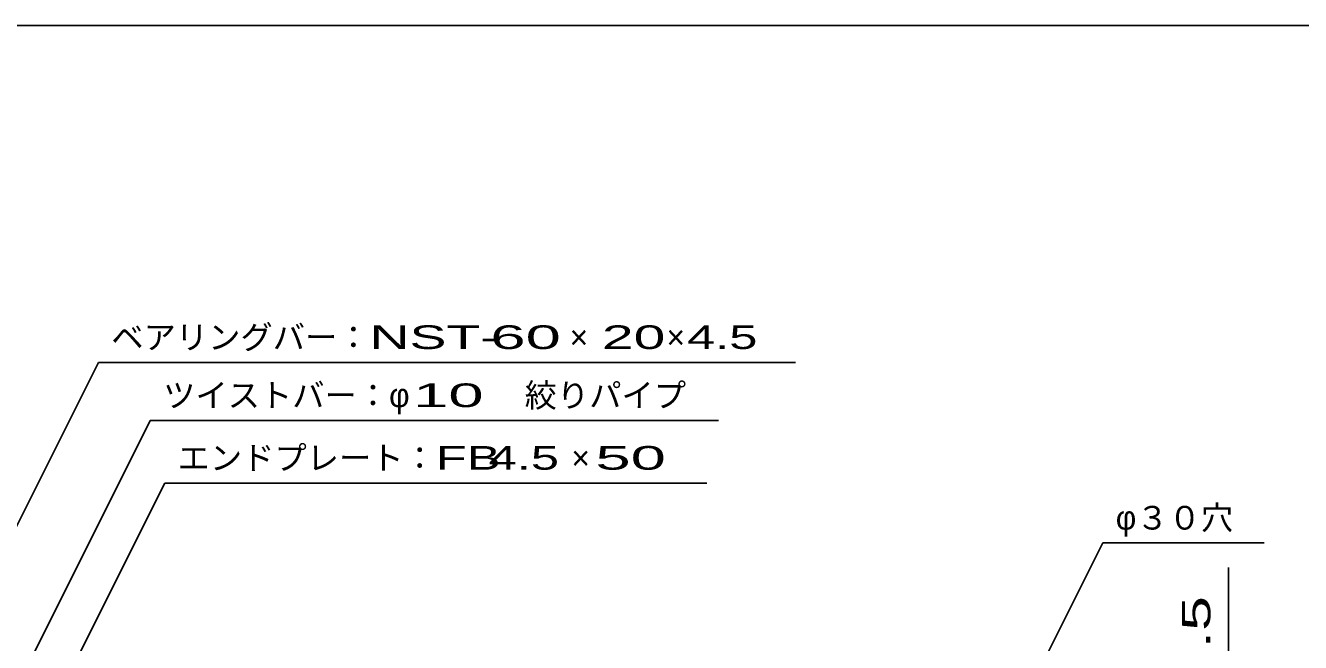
# Model space of a CAD drawing. Units: millimetres, scale not verified. Extents: x -1820 to 1731, y -1282 to 1054.
# Drawn here: x -1167 to -179, y 575 to 1054 of the extents above; entities that cross this region are included whole.
import ezdxf
from ezdxf.enums import TextEntityAlignment as Align

# ---------------------------------------------------------------- set-up
doc = ezdxf.new("R2010")
doc.units = ezdxf.units.MM
doc.header["$LTSCALE"] = 10
doc.layers.add('0_2', color=150, linetype='Continuous', lineweight=25)
doc.layers.add('22', color=2, linetype='Continuous', lineweight=25)
doc.styles.add('ベクトル', font='')
doc.styles.get('ベクトル').set_extended_font_data('ベクトル')

msp = doc.modelspace()

# ---------------------------------------------------------------- linework, layer by layer
at = {"layer": '0_2'}
msp.add_line((-1729, 1053.5), (1731, 1053.5), dxfattribs=at)
at = {"layer": '22', "color": 4}
for p, q in [((-1328, 357), (-1110.25, 792.5)), ((-1110.25, 792.5), (-570.25, 792.5)), ((-1240.35, 407), (-1070.1, 747.5)), ((-1070.1, 747.5), (-630.1, 747.5)), ((-1156.65, 503.5), (-1058.9, 699)), ((-1058.9, 699), (-638.9, 699)), ((-412.3, 492.6), (-332.3, 652.6)), ((-332.3, 652.6), (-207.3, 652.6)), ((-235, 513.5), (-235, 633.5))]:
    msp.add_line(p, q, dxfattribs=at)

# ---------------------------------------------------------------- texts
at = {"layer": '22', "style": 'ベクトル'}
for s, p in [('ベアリングバー：', (-1100.25, 812)), ('×', (-745.25, 812)), ('×', (-670.25, 812)), ('ツイストバー：', (-1060.1, 767)), ('φ', (-885.1, 767)), ('絞りパイプ', (-780.1, 767)), ('エンドプレート：', (-1048.9, 718.5)), ('×', (-743.9, 718.5)), ('φ３０穴', (-322.3, 672.1))]:
    msp.add_text(s, height=18.33, dxfattribs=at).set_placement(p, align=Align.MIDDLE_LEFT)
for s, width, p in [('NST-', 1.75, (-900.25, 812)), (' 60 ', 2, (-820.25, 812)), ('20', 1.8, (-720.25, 812)), (' 4.5 ', 1.6, (-665.25, 812)), (' 10 ', 2, (-880.1, 767)), ('FB', 1.6, (-848.9, 718.5)), (' 4.5 ', 1.6, (-818.9, 718.5)), (' 50 ', 2, (-738.9, 718.5))]:
    msp.add_text(s, height=18.33, dxfattribs=dict(at, width=width)).set_placement(p, align=Align.MIDDLE_LEFT)
at = {"layer": '22', "style": 'ベクトル', "width": 1.65}
msp.add_text(' 36.5 ', height=21.99, rotation=90, dxfattribs=at).set_placement((-260, 503.5), align=Align.MIDDLE_LEFT)

doc.saveas('drawing.dxf')
